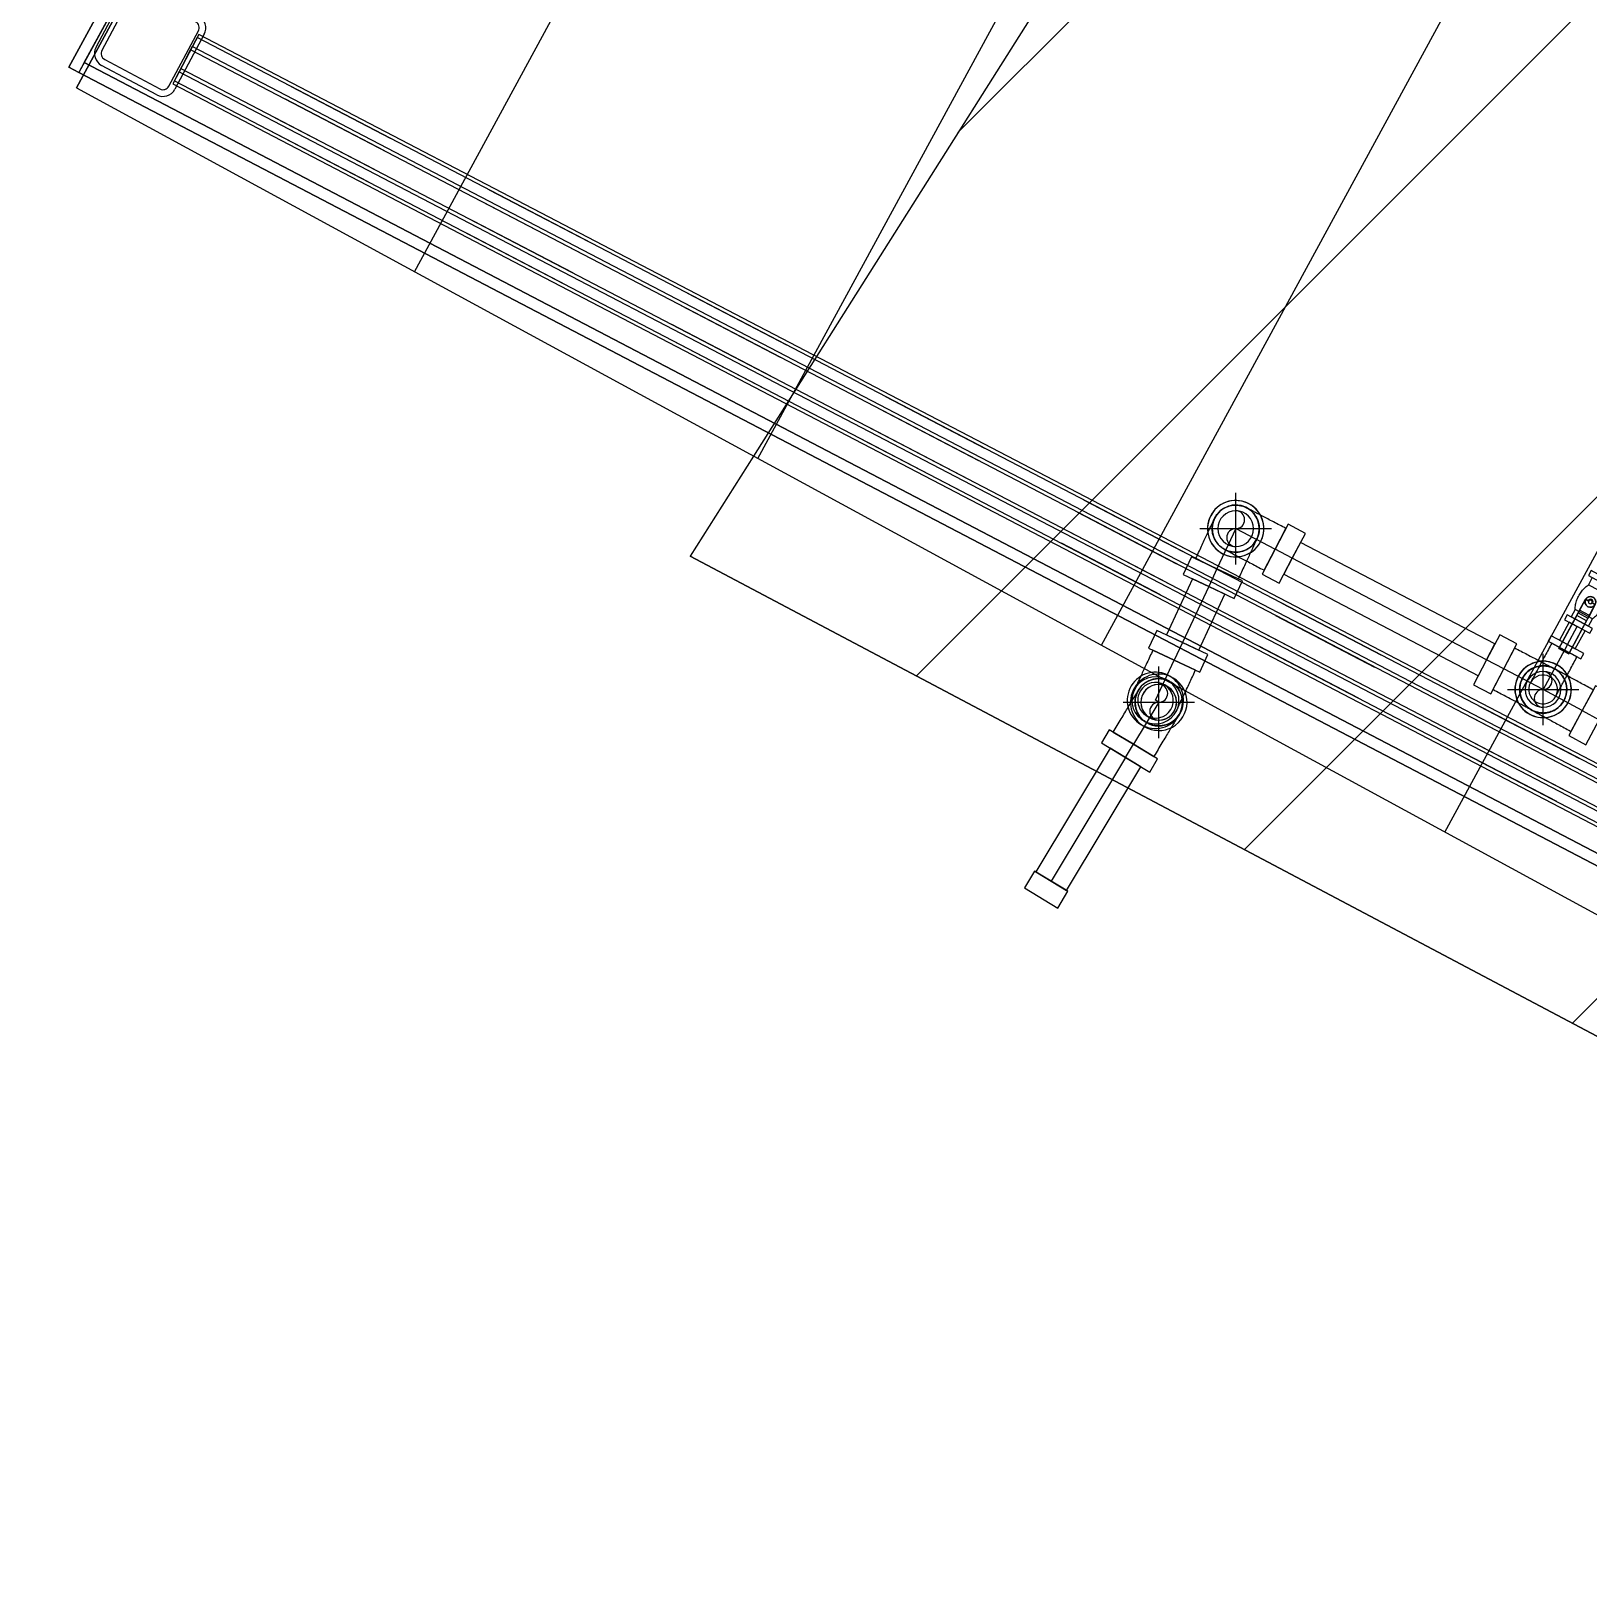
# Model space of a CAD drawing. Header units: metres. Extents: x -207 to 292, y -187 to 169.
# Drawn here: x 9.155 to 10.549, y 96.706 to 98.082 of the extents above; entities that cross this region are included whole.
import ezdxf

# ---------------------------------------------------------------- set-up
doc = ezdxf.new("R2010")
doc.units = ezdxf.units.M
doc.linetypes.add('Hidden', pattern=[0.007144, 0.004763, -0.002381])
for name, color, linetype, lineweight in [('A-FLOR', 7, 'Continuous', 9), ('A-ROOF', 7, 'Continuous', 9), ('A-ROOF-PATT', 7, 'Continuous', 9), ('I-WALL', 7, 'Continuous', 9), ('P-PIPE', 7, 'Continuous', 9), ('P-PIPE-CNTR', 7, 'Continuous', 9), ('S-BEAM', 7, 'Continuous', 9), ('S-COLS', 7, 'Continuous', 9)]:
    doc.layers.add(name, color=color, linetype=linetype, lineweight=lineweight)
doc.layers.add('PR10-ARQ-PL-001-Emplazamiento-C-1_dwg', color=7, linetype='Continuous', lineweight=9, true_color=0x767676)
doc.layers.add('TEXTO', color=5, linetype='Continuous', lineweight=9, true_color=0x0000ff)
doc.styles.add('Arial', font='arial.ttf', dxfattribs={"height": 1.792988})

# ---------------------------------------------------------------- blocks, each defined once
blk = doc.blocks.new('FCA_N_Columna de acero - 80 x 80 mm-2120032-PLANTA EMPLAZAMIENTO ACTUALIZADO')
at = {"layer": 'S-COLS'}
for p, q in [((-0.04, -0.028), (-0.04, 0.028)), ((-0.04, -0.028), (-0.04, 0.028)), ((-0.034, 0.028), (-0.034, -0.028)), ((-0.034, 0.028), (-0.034, -0.028)), ((-0.028, 0.04), (0.028, 0.04)), ((-0.028, 0.04), (0.028, 0.04)), ((0.028, 0.034), (-0.028, 0.034)), ((0.028, 0.034), (-0.028, 0.034)), ((0.034, -0.028), (0.034, 0.028)), ((0.034, -0.028), (0.034, 0.028)), ((0.04, 0.028), (0.04, -0.028)), ((0.04, 0.028), (0.04, -0.028)), ((-0.028, -0.034), (0.028, -0.034)), ((-0.028, -0.034), (0.028, -0.034)), ((0.028, -0.04), (-0.028, -0.04)), ((0.028, -0.04), (-0.028, -0.04))]:
    blk.add_line(p, q, dxfattribs=at)
for centre, radius, start, end in [((-0.028, 0.028), 0.012, 90, 180), ((-0.028, 0.028), 0.012, 90, 180), ((-0.028, 0.028), 0.006, 90, 180), ((-0.028, 0.028), 0.006, 90, 180), ((0.028, 0.028), 0.012, 360, 90), ((0.028, 0.028), 0.012, 360, 90), ((0.028, 0.028), 0.006, 360, 90), ((0.028, 0.028), 0.006, 360, 90), ((-0.028, -0.028), 0.012, 180, 270), ((-0.028, -0.028), 0.012, 180, 270), ((-0.028, -0.028), 0.006, 180, 270), ((-0.028, -0.028), 0.006, 180, 270), ((0.028, -0.028), 0.012, 270, 360), ((0.028, -0.028), 0.006, 270, 360), ((0.028, -0.028), 0.012, 270, 360), ((0.028, -0.028), 0.006, 270, 360)]:
    blk.add_arc(centre, radius, start, end, dxfattribs=at)
blk = doc.blocks.new('M_HSS Rectangular - HSS50_8X25_4X3_2-2119633-PLANTA EMPLAZAMIENTO ACTUALIZADO')
at = {"layer": 'S-BEAM'}
for p, q in [((1.1986, 0.0127), (-1.1971, 0.0127)), ((-1.1971, 0.0127), (-1.1971, 0.00634)), ((-1.1971, 0.0127), (-1.1971, 0.00634)), ((1.1986, 0.00952), (-1.1971, 0.00952)), ((-1.1971, 0.00634), (-1.1971, 0.00952)), ((-1.1971, 0.00634), (-1.1971, 0.00952)), ((-1.1971, -0.00634), (-1.1971, 0.00634)), ((-1.1971, 0.00634), (-1.1971, -0.00634)), ((-1.1971, 0.00634), (-1.1971, -0.00634)), ((-1.1971, -0.00634), (-1.1971, 0.00634)), ((-1.1971, -0.00634), (-1.1971, -0.0127)), ((-1.1971, -0.00634), (-1.1971, -0.0127)), ((-1.1971, -0.00952), (-1.1971, -0.00634)), ((-1.1971, -0.00952), (-1.1971, -0.00634)), ((-1.1971, -0.00952), (1.1986, -0.00952)), ((-1.1971, -0.0127), (1.1986, -0.0127))]:
    blk.add_line(p, q, dxfattribs=at)
at = {"layer": 'S-BEAM', "linetype": 'Hidden'}
for p, q in [((1.1986, 0.00952), (-1.1971, 0.00952)), ((1.1986, -0.00952), (-1.1971, -0.00952))]:
    blk.add_line(p, q, dxfattribs=at)
blk = doc.blocks.new('M_HSS Rectangular - 5 x 5 cm-2120840-PLANTA EMPLAZAMIENTO ACTUALIZADO')
at = {"layer": 'S-BEAM'}
for p, q in [((1.1984, 0.025), (-1.197, 0.025)), ((-1.197, 0.025), (-1.197, 0.01864)), ((-1.197, 0.025), (-1.197, 0.01864)), ((1.1984, 0.02182), (-1.197, 0.02182)), ((-1.197, 0.01864), (-1.197, 0.02182)), ((-1.197, 0.01864), (-1.197, 0.02182)), ((-1.197, -0.01864), (-1.197, 0.01864)), ((-1.197, 0.01864), (-1.197, -0.01864)), ((-1.197, 0.01864), (-1.197, -0.01864)), ((-1.197, -0.01864), (-1.197, 0.01864)), ((-1.197, -0.01864), (-1.197, -0.025)), ((-1.197, -0.01864), (-1.197, -0.025)), ((-1.197, -0.02182), (-1.197, -0.01864)), ((-1.197, -0.02182), (-1.197, -0.01864)), ((-1.197, -0.02182), (1.1984, -0.02182)), ((-1.197, -0.025), (1.1984, -0.025))]:
    blk.add_line(p, q, dxfattribs=at)
at = {"layer": 'S-BEAM', "linetype": 'Hidden'}
for p, q in [((1.1984, 0.02182), (-1.197, 0.02182)), ((1.1984, -0.02182), (-1.197, -0.02182))]:
    blk.add_line(p, q, dxfattribs=at)
blk = doc.blocks.new('Plastico - Codo - PL - Codo-V73-PLANTA EMPLAZAMIENTO ACTUALIZADO')
at = {"layer": 'P-PIPE'}
for p, q in [((10.4685, 99.5934), (10.4568, 99.5711)), ((10.4666, 99.5898), (10.4568, 99.5711)), ((10.4839, 99.5854), (10.4685, 99.5934)), ((10.4723, 99.563), (10.4839, 99.5854)), ((10.4568, 99.5711), (10.4451, 99.5487)), ((10.4568, 99.5711), (10.447, 99.5524)), ((10.4606, 99.5406), (10.4723, 99.563)), ((10.4451, 99.5487), (10.4606, 99.5406))]:
    blk.add_line(p, q, dxfattribs=at)
at = {"layer": 'P-PIPE', "flags": 128}
for points in [[(10.4666, 99.5898), (10.4652, 99.5905), (10.4637, 99.5912), (10.4623, 99.592), (10.461, 99.5927), (10.4596, 99.5934), (10.4582, 99.5941), (10.4568, 99.5948), (10.4555, 99.5955), (10.4542, 99.5962), (10.4529, 99.5969), (10.4516, 99.5976), (10.4503, 99.5982), (10.4491, 99.5989), (10.4479, 99.5995), (10.4467, 99.6001), (10.4455, 99.6007), (10.4444, 99.6013), (10.4434, 99.6019), (10.4423, 99.6024), (10.4413, 99.6029), (10.4404, 99.6034), (10.4394, 99.6039), (10.4386, 99.6044), (10.4377, 99.6048), (10.437, 99.6052), (10.4362, 99.6056), (10.4355, 99.606), (10.4349, 99.6063), (10.4343, 99.6066), (10.4338, 99.6069), (10.4333, 99.6071), (10.4329, 99.6074), (10.4325, 99.6076), (10.4322, 99.6077), (10.4319, 99.6079), (10.4317, 99.608), (10.4315, 99.6081), (10.4314, 99.6081), (10.4314, 99.6081)], [(10.4118, 99.5708), (10.4119, 99.5708), (10.412, 99.5707), (10.4121, 99.5706), (10.4123, 99.5705), (10.4125, 99.5704), (10.4129, 99.5702), (10.4132, 99.5701), (10.4136, 99.5698), (10.4141, 99.5696), (10.4146, 99.5693), (10.4152, 99.569), (10.4158, 99.5687), (10.4165, 99.5683), (10.4172, 99.568), (10.418, 99.5676), (10.4188, 99.5671), (10.4197, 99.5667), (10.4206, 99.5662), (10.4215, 99.5657), (10.4225, 99.5652), (10.4235, 99.5647), (10.4246, 99.5641), (10.4257, 99.5635), (10.4269, 99.5629), (10.428, 99.5623), (10.4292, 99.5617), (10.4304, 99.561), (10.4317, 99.5604), (10.433, 99.5597), (10.4343, 99.559), (10.4356, 99.5584), (10.4369, 99.5577), (10.4383, 99.5569), (10.4397, 99.5562), (10.4411, 99.5555), (10.4424, 99.5548), (10.4438, 99.5541), (10.4452, 99.5533), (10.4467, 99.5526), (10.447, 99.5524)]]:
    blk.add_lwpolyline(points, dxfattribs=at)
at = {"layer": 'P-PIPE'}
for radius, start, end in [(0.0252, 332.4113, 152.4113), (0.0252, 332.4113, 152.4113), (0.0211, 332.4113, 152.4113), (0.0252, 152.4113, 332.4113), (0.0252, 152.4113, 332.4113), (0.0211, 152.4113, 332.4113)]:
    blk.add_arc((10.4216, 99.5895), radius, start, end, dxfattribs=at)
blk = doc.blocks.new('Plastico - Codo - PL - Codo-V74-PLANTA EMPLAZAMIENTO ACTUALIZADO')
at = {"layer": 'P-PIPE'}
for p, q in [((10.7398, 99.4881), (10.7315, 99.4728)), ((10.762, 99.4761), (10.7398, 99.4881)), ((10.7315, 99.4728), (10.7537, 99.4607)), ((10.7352, 99.4708), (10.7537, 99.4607)), ((10.7842, 99.464), (10.762, 99.4761)), ((10.7759, 99.4487), (10.7842, 99.464)), ((10.7537, 99.4607), (10.7722, 99.4507)), ((10.7537, 99.4607), (10.7759, 99.4487))]:
    blk.add_line(p, q, dxfattribs=at)
at = {"layer": 'P-PIPE', "flags": 128}
for points in [[(10.7162, 99.4359), (10.7162, 99.4359), (10.7163, 99.436), (10.7163, 99.4362), (10.7164, 99.4364), (10.7166, 99.4366), (10.7167, 99.4369), (10.7169, 99.4373), (10.7172, 99.4377), (10.7174, 99.4381), (10.7177, 99.4387), (10.718, 99.4392), (10.7183, 99.4399), (10.7187, 99.4405), (10.7191, 99.4412), (10.7195, 99.442), (10.72, 99.4428), (10.7204, 99.4437), (10.7209, 99.4446), (10.7214, 99.4455), (10.7219, 99.4465), (10.7225, 99.4475), (10.7231, 99.4486), (10.7237, 99.4497), (10.7243, 99.4508), (10.7249, 99.4519), (10.7256, 99.4531), (10.7262, 99.4544), (10.7269, 99.4556), (10.7276, 99.4569), (10.7283, 99.4582), (10.729, 99.4595), (10.7297, 99.4608), (10.7305, 99.4621), (10.7312, 99.4635), (10.7319, 99.4649), (10.7327, 99.4662), (10.7334, 99.4676), (10.7342, 99.469), (10.735, 99.4704), (10.7352, 99.4708)], [(10.7722, 99.4507), (10.7714, 99.4493), (10.7707, 99.4479), (10.7699, 99.4465), (10.7692, 99.4451), (10.7684, 99.4437), (10.7677, 99.4424), (10.767, 99.441), (10.7662, 99.4397), (10.7655, 99.4384), (10.7648, 99.4371), (10.7641, 99.4358), (10.7634, 99.4345), (10.7628, 99.4333), (10.7621, 99.4321), (10.7615, 99.431), (10.7609, 99.4298), (10.7603, 99.4287), (10.7597, 99.4277), (10.7591, 99.4266), (10.7586, 99.4256), (10.7581, 99.4247), (10.7576, 99.4238), (10.7571, 99.4229), (10.7567, 99.4221), (10.7563, 99.4213), (10.7559, 99.4206), (10.7555, 99.4199), (10.7551, 99.4193), (10.7548, 99.4187), (10.7545, 99.4181), (10.7543, 99.4177), (10.754, 99.4172), (10.7538, 99.4169), (10.7537, 99.4165), (10.7535, 99.4163), (10.7534, 99.4161), (10.7533, 99.4159), (10.7533, 99.4158), (10.7532, 99.4158)], [(10.7247, 99.4073), (10.7239, 99.4077), (10.7232, 99.4082), (10.7225, 99.4087), (10.7218, 99.4092), (10.7212, 99.4097), (10.7205, 99.4102), (10.7199, 99.4108), (10.7193, 99.4114), (10.7188, 99.4121), (10.7182, 99.4127), (10.7177, 99.4134), (10.7172, 99.4141), (10.7168, 99.4148), (10.7164, 99.4155), (10.716, 99.4162), (10.7156, 99.417), (10.7152, 99.4178), (10.7149, 99.4186), (10.7147, 99.4194), (10.7144, 99.4202), (10.7142, 99.421), (10.714, 99.4218), (10.7139, 99.4226), (10.7138, 99.4235), (10.7137, 99.4243), (10.7137, 99.4251), (10.7136, 99.426), (10.7137, 99.4268), (10.7137, 99.4277), (10.7138, 99.4285), (10.7139, 99.4293), (10.7141, 99.4302), (10.7143, 99.431), (10.7145, 99.4318), (10.7148, 99.4326), (10.715, 99.4334), (10.7154, 99.4342), (10.7157, 99.435), (10.7161, 99.4357), (10.7162, 99.4359)], [(10.7162, 99.4359), (10.7166, 99.4366), (10.7171, 99.4374), (10.7175, 99.4381), (10.718, 99.4387), (10.7186, 99.4394), (10.7191, 99.44), (10.7197, 99.4406), (10.7203, 99.4412), (10.7209, 99.4418), (10.7216, 99.4423), (10.7223, 99.4428), (10.7229, 99.4433), (10.7236, 99.4438), (10.7244, 99.4442), (10.7251, 99.4446), (10.7259, 99.445), (10.7266, 99.4453), (10.7274, 99.4456), (10.7282, 99.4459), (10.729, 99.4461), (10.7299, 99.4464), (10.7307, 99.4465), (10.7315, 99.4467), (10.7323, 99.4468), (10.7332, 99.4469), (10.734, 99.4469), (10.7349, 99.4469), (10.7357, 99.4469), (10.7366, 99.4468), (10.7374, 99.4468), (10.7382, 99.4466), (10.7391, 99.4465), (10.7399, 99.4463), (10.7407, 99.4461), (10.7415, 99.4458), (10.7423, 99.4455), (10.7431, 99.4452), (10.7438, 99.4449), (10.7446, 99.4445), (10.7448, 99.4444)], [(10.7448, 99.4444), (10.7455, 99.4439), (10.7462, 99.4435), (10.7469, 99.443), (10.7476, 99.4425), (10.7483, 99.442), (10.7489, 99.4414), (10.7495, 99.4409), (10.7501, 99.4403), (10.7507, 99.4396), (10.7512, 99.439), (10.7517, 99.4383), (10.7522, 99.4376), (10.7527, 99.4369), (10.7531, 99.4362), (10.7535, 99.4354), (10.7539, 99.4347), (10.7542, 99.4339), (10.7545, 99.4331), (10.7548, 99.4323), (10.755, 99.4315), (10.7552, 99.4307), (10.7554, 99.4299), (10.7556, 99.4291), (10.7557, 99.4282), (10.7557, 99.4274), (10.7558, 99.4265), (10.7558, 99.4257), (10.7558, 99.4249), (10.7557, 99.424), (10.7556, 99.4232), (10.7555, 99.4223), (10.7554, 99.4215), (10.7552, 99.4207), (10.7549, 99.4199), (10.7547, 99.4191), (10.7544, 99.4183), (10.7541, 99.4175), (10.7537, 99.4167), (10.7534, 99.416), (10.7532, 99.4158)], [(10.7532, 99.4158), (10.7528, 99.415), (10.7524, 99.4143), (10.7519, 99.4136), (10.7514, 99.413), (10.7509, 99.4123), (10.7503, 99.4117), (10.7497, 99.411), (10.7491, 99.4105), (10.7485, 99.4099), (10.7479, 99.4094), (10.7472, 99.4088), (10.7465, 99.4084), (10.7458, 99.4079), (10.7451, 99.4075), (10.7443, 99.4071), (10.7436, 99.4067), (10.7428, 99.4064), (10.742, 99.4061), (10.7412, 99.4058), (10.7404, 99.4055), (10.7396, 99.4053), (10.7388, 99.4052), (10.7379, 99.405), (10.7371, 99.4049), (10.7363, 99.4048), (10.7354, 99.4048), (10.7346, 99.4048), (10.7337, 99.4048), (10.7329, 99.4048), (10.7321, 99.4049), (10.7312, 99.4051), (10.7304, 99.4052), (10.7296, 99.4054), (10.7288, 99.4056), (10.7279, 99.4059), (10.7272, 99.4062), (10.7264, 99.4065), (10.7256, 99.4068), (10.7249, 99.4072), (10.7247, 99.4073)]]:
    blk.add_lwpolyline(points, dxfattribs=at)
at = {"layer": 'P-PIPE'}
for radius, start, end in [(0.0252, 61.4765, 241.4765), (0.0252, 61.4765, 241.4765), (0.0211, 61.4765, 241.4765), (0.0252, 241.4765, 61.4765), (0.0252, 241.4765, 61.4765), (0.0211, 241.4765, 61.4765)]:
    blk.add_arc((10.7347, 99.4258), radius, start, end, dxfattribs=at)
blk = doc.blocks.new('Plastico - Codo - PL - Codo-705725-PLANTA EMPLAZAMIENTO ACTUALIZADO')
at = {"layer": 'P-PIPE'}
for p, q in [((10.0535, 99.8113), (10.0418, 99.7889)), ((10.0418, 99.7889), (10.0516, 99.8076)), ((10.069, 99.8031), (10.0535, 99.8113)), ((10.0572, 99.7808), (10.069, 99.8031)), ((10.0418, 99.7889), (10.0301, 99.7666)), ((10.032, 99.7703), (10.0418, 99.7889)), ((10.0455, 99.7585), (10.0572, 99.7808)), ((10.0301, 99.7666), (10.0455, 99.7585))]:
    blk.add_line(p, q, dxfattribs=at)
at = {"layer": 'P-PIPE', "flags": 128}
for points in [[(10.0516, 99.8076), (10.0502, 99.8083), (10.0488, 99.8091), (10.0474, 99.8098), (10.046, 99.8105), (10.0446, 99.8112), (10.0432, 99.812), (10.0419, 99.8127), (10.0405, 99.8134), (10.0392, 99.8141), (10.0379, 99.8148), (10.0366, 99.8154), (10.0354, 99.8161), (10.0341, 99.8168), (10.0329, 99.8174), (10.0318, 99.818), (10.0306, 99.8186), (10.0295, 99.8192), (10.0284, 99.8198), (10.0274, 99.8203), (10.0264, 99.8208), (10.0254, 99.8213), (10.0245, 99.8218), (10.0236, 99.8223), (10.0228, 99.8227), (10.022, 99.8231), (10.0213, 99.8235), (10.0206, 99.8239), (10.02, 99.8242), (10.0194, 99.8245), (10.0188, 99.8248), (10.0184, 99.825), (10.0179, 99.8253), (10.0176, 99.8255), (10.0172, 99.8256), (10.017, 99.8258), (10.0168, 99.8259), (10.0166, 99.826), (10.0165, 99.826), (10.0165, 99.826)], [(9.9968, 99.7887), (9.9969, 99.7887), (9.997, 99.7887), (9.9971, 99.7886), (9.9973, 99.7885), (9.9975, 99.7883), (9.9979, 99.7882), (9.9982, 99.788), (9.9986, 99.7878), (9.9991, 99.7875), (9.9996, 99.7873), (10.0002, 99.787), (10.0008, 99.7866), (10.0015, 99.7863), (10.0022, 99.7859), (10.003, 99.7855), (10.0038, 99.7851), (10.0047, 99.7846), (10.0056, 99.7841), (10.0065, 99.7836), (10.0075, 99.7831), (10.0085, 99.7826), (10.0096, 99.782), (10.0107, 99.7814), (10.0118, 99.7808), (10.013, 99.7802), (10.0142, 99.7796), (10.0154, 99.779), (10.0167, 99.7783), (10.018, 99.7776), (10.0193, 99.7769), (10.0206, 99.7762), (10.0219, 99.7755), (10.0233, 99.7748), (10.0246, 99.7741), (10.026, 99.7734), (10.0274, 99.7727), (10.0288, 99.7719), (10.0302, 99.7712), (10.0316, 99.7705), (10.032, 99.7703)]]:
    blk.add_lwpolyline(points, dxfattribs=at)
at = {"layer": 'P-PIPE'}
for radius, start, end in [(0.0252, 332.2843, 152.2843), (0.0252, 332.2843, 152.2843), (0.0211, 332.2843, 152.2843), (0.0252, 152.2843, 332.2843), (0.0252, 152.2843, 332.2843), (0.0211, 152.2843, 332.2843)]:
    blk.add_arc((10.0066, 99.8074), radius, start, end, dxfattribs=at)
blk = doc.blocks.new('M_Ball Valve - 50-150 mm - 16 mm-2176344-PLANTA EMPLAZAMIENTO ACTUALIZADO')
at = {"layer": 'P-PIPE'}
for p, q in [((-0.02, 0.0128), (-0.025, 0.0128)), ((-0.025, 0.0128), (-0.025, -0.0128)), ((-0.025, 0.0128), (-0.025, -0.0128)), ((-0.02, -0.0128), (-0.02, 0.0128)), ((-0.02, -0.0128), (-0.02, 0.0128)), ((-0.0125, 0.0088), (-0.02, 0.0088)), ((-0.02, -0.0088), (-0.02, 0.0088)), ((-0.02, -0.0088), (-0.02, 0.0088)), ((-0.0125, 0.0088), (-0.0125, -0.0088)), ((-0.0125, 0.0088), (-0.0125, -0.0088)), ((0, 0.005), (0, 0.0016)), ((0, 0.0016), (0, 0.005)), ((0, 0.005), (0.0112, 0.005)), ((0.0138, 0.005), (0, 0.005)), ((0, 0.0016), (0, 0.0024)), ((0, 0.0024), (0, 0.0016)), ((0.0112, 0.005), (0.0138, 0.005)), ((0.0112, 0.005), (0.0112, -0.005)), ((0.02, 0.0088), (0.0125, 0.0088)), ((0.0125, 0.0088), (0.0125, -0.0088)), ((0.0125, 0.0088), (0.0125, -0.0088)), ((0.0138, 0.005), (0.05, 0.005)), ((0.0165, 0.005), (0.0138, 0.005)), ((0.0138, -0.005), (0.0138, 0.005)), ((0.0138, -0.005), (0.0138, 0.005)), ((0.0165, 0.005), (0.0165, -0.005)), ((0.05, 0.005), (0.0165, 0.005)), ((0.025, 0.0128), (0.02, 0.0128)), ((0.02, 0.0128), (0.02, -0.0128)), ((0.02, 0.0128), (0.02, -0.0128)), ((0.02, 0.0088), (0.02, -0.0088)), ((0.02, 0.0088), (0.02, -0.0088)), ((0.025, -0.0128), (0.025, 0.0128)), ((0.025, -0.0128), (0.025, 0.0128)), ((0.05, 0.005), (0.05, -0.005)), ((0.05, -0.005), (0.05, 0.005)), ((-0.025, -0.0128), (-0.02, -0.0128)), ((-0.02, -0.0088), (-0.0125, -0.0088)), ((0, -0.0024), (0, -0.0016)), ((0, -0.0016), (0, -0.0024)), ((0, -0.005), (0, -0.0016)), ((0, -0.0016), (0, -0.005)), ((0, -0.005), (0.0138, -0.005)), ((0.0112, -0.005), (0, -0.005)), ((0.0138, -0.005), (0.0112, -0.005)), ((0.0125, -0.0088), (0.02, -0.0088)), ((0.0138, -0.005), (0.0165, -0.005)), ((0.05, -0.005), (0.0138, -0.005)), ((0.0165, -0.005), (0.05, -0.005)), ((0.02, -0.0128), (0.025, -0.0128))]:
    blk.add_line(p, q, dxfattribs=at)
at = {"layer": 'P-PIPE', "flags": 128}
for points in [[(-0.0125, 0.0088), (-0.0115, 0.0093), (-0.0105, 0.0097), (-0.0094, 0.0101), (-0.0083, 0.0105), (-0.0073, 0.0108), (-0.0062, 0.0111), (-0.0051, 0.0113), (-0.004, 0.0115), (-0.0029, 0.0116), (-0.0018, 0.0117), (-0.0006, 0.0117), (0.0005, 0.0117), (0.0016, 0.0117), (0.0027, 0.0116), (0.0038, 0.0115), (0.0049, 0.0113), (0.006, 0.0111), (0.0071, 0.0108), (0.0082, 0.0105), (0.0093, 0.0102), (0.0103, 0.0098), (0.0113, 0.0093), (0.0124, 0.0089), (0.0125, 0.0088)], [(0.0125, -0.0088), (0.0115, -0.0093), (0.0105, -0.0097), (0.0094, -0.0101), (0.0083, -0.0105), (0.0073, -0.0108), (0.0062, -0.0111), (0.0051, -0.0113), (0.004, -0.0115), (0.0029, -0.0116), (0.0018, -0.0117), (0.0006, -0.0117), (-0.0005, -0.0117), (-0.0016, -0.0117), (-0.0027, -0.0116), (-0.0038, -0.0115), (-0.0049, -0.0113), (-0.006, -0.0111), (-0.0071, -0.0108), (-0.0082, -0.0105), (-0.0093, -0.0102), (-0.0103, -0.0098), (-0.0113, -0.0093), (-0.0124, -0.0089), (-0.0125, -0.0088)]]:
    blk.add_lwpolyline(points, dxfattribs=at)
at = {"layer": 'P-PIPE'}
for radius, start, end in [(0.0048, 360, 180), (0.0024, 90, 180), (0.0024, 90, 180), (0.0016, 0, 180), (0.0016, 360, 180), (0.0016, 90, 180), (0.0016, 90, 180), (0.0016, 0, 90), (0.0016, 360, 90), (0.0048, 180, 360), (0.0024, 180, 270), (0.0024, 180, 270), (0.0016, 180, 360), (0.0016, 180, 360), (0.0016, 180, 270), (0.0016, 180, 270), (0.0016, 270, 0), (0.0016, 270, 360)]:
    blk.add_arc((0, 0), radius, start, end, dxfattribs=at)
for points in [[(-0.0048, 0), (-0.0048, 0.0003), (-0.0048, 0.0008), (-0.0045, 0.0017), (-0.0042, 0.0023), (-0.0039, 0.0028), (-0.0037, 0.0031), (-0.0034, 0.0034), (-0.0031, 0.0037), (-0.0028, 0.0039), (-0.0024, 0.0042), (-0.002, 0.0044), (-0.0016, 0.0045), (-0.0012, 0.0046), (-0.0007, 0.0048), (0, 0.0048), (0.0007, 0.0048), (0.0012, 0.0046), (0.0016, 0.0045), (0.002, 0.0044), (0.0024, 0.0042), (0.0028, 0.0039), (0.0031, 0.0037), (0.0034, 0.0034), (0.0037, 0.0031), (0.0039, 0.0028), (0.0042, 0.0023), (0.0045, 0.0017), (0.0048, 0.0008), (0.0048, 0.0003), (0.0048, 0)], [(0.0048, 0), (0.0048, -0.0003), (0.0048, -0.0008), (0.0045, -0.0017), (0.0042, -0.0023), (0.0039, -0.0028), (0.0037, -0.0031), (0.0034, -0.0034), (0.0031, -0.0037), (0.0028, -0.0039), (0.0024, -0.0042), (0.002, -0.0044), (0.0016, -0.0045), (0.0012, -0.0046), (0.0007, -0.0048), (0, -0.0048), (-0.0007, -0.0048), (-0.0012, -0.0046), (-0.0016, -0.0045), (-0.002, -0.0044), (-0.0024, -0.0042), (-0.0028, -0.0039), (-0.0031, -0.0037), (-0.0034, -0.0034), (-0.0037, -0.0031), (-0.0039, -0.0028), (-0.0042, -0.0023), (-0.0045, -0.0017), (-0.0048, -0.0008), (-0.0048, -0.0003), (-0.0048, 0)]]:
    blk.add_open_spline(points, degree=3, knots=[-1, -1, -1, -1, -0.944444, -0.888889, -0.833333, -0.805556, -0.777778, -0.75, -0.722222, -0.694444, -0.666667, -0.638889, -0.611111, -0.583333, -0.555556, -0.5, -0.444444, -0.416667, -0.388889, -0.361111, -0.333333, -0.305556, -0.277778, -0.25, -0.222222, -0.194444, -0.166667, -0.111111, -0.055556, 0, 0, 0, 0], dxfattribs=at)
blk = doc.blocks.new('M_Cap - Generic - Standard-2176690-PLANTA EMPLAZAMIENTO ACTUALIZADO')
at = {"layer": 'P-PIPE'}
for p, q in [((0.0175, 0.0175), (0, 0.0175)), ((0, 0.0175), (0, -0.0175)), ((0, 0.0175), (0, -0.0175)), ((0.0175, -0.0175), (0.0175, 0.0175)), ((0.0175, -0.0175), (0.0175, 0.0175)), ((0, -0.0175), (0.0175, -0.0175))]:
    blk.add_line(p, q, dxfattribs=at)
blk = doc.blocks.new('YADRAN_LASQUEMAS_ARQ_MO_006_E02_rvt-1-PLANTA EMPLAZAMIENTO ACTUALIZADO')
at = {"layer": 'A-ROOF-PATT', "true_color": 0x008040}
h = blk.add_hatch(dxfattribs=at)
h.set_pattern_fill('FP_66', color=116, style=0, pattern_type=2)
h.set_pattern_definition([(241.477, (-33.576, 19.343), (0.3075189, -0.167129), [])])
h.paths.add_polyline_path([(13.5961, 95.6397), (14.8063, 97.8664), (10.4058, 100.2581), (9.1956, 98.0313)])
at = {"layer": 'A-FLOR'}
for p, q in [((9.2027, 98.054), (10.2933, 100.0608)), ((10.2933, 100.0608), (9.2027, 98.054)), ((13.6141, 95.7489), (9.2027, 98.054)), ((9.2027, 98.054), (13.6141, 95.7489))]:
    blk.add_line(p, q, dxfattribs=at)
at = {"layer": 'A-ROOF'}
for p, q in [((10.4058, 100.2581), (9.1956, 98.0313)), ((9.1956, 98.0313), (10.4058, 100.2581)), ((9.1956, 98.0313), (13.5961, 95.6397)), ((9.1956, 98.0313), (13.5961, 95.6397))]:
    blk.add_line(p, q, dxfattribs=at)
at = {"layer": 'I-WALL'}
for p, q in [((9.189, 98.0499), (10.2892, 100.0742)), ((10.2892, 100.0742), (9.189, 98.0499)), ((10.2981, 100.0696), (9.1979, 98.0452)), ((9.2027, 98.054), (10.2933, 100.0608)), ((9.189, 98.0499), (9.1979, 98.0452)), ((9.1979, 98.0452), (9.189, 98.0499)), ((9.2027, 98.054), (9.1979, 98.0452)), ((13.6182, 95.7355), (9.1979, 98.0452)), ((9.1979, 98.0452), (13.6182, 95.7355)), ((13.6141, 95.7489), (9.2027, 98.054)), ((9.2027, 98.054), (13.6229, 95.7443))]:
    blk.add_line(p, q, dxfattribs=at)
at = {"layer": 'P-PIPE'}
for p, q in [((10.2915, 97.6246), (10.2841, 97.6104)), ((10.2915, 97.6246), (10.2841, 97.6104)), ((10.4655, 97.5337), (10.2915, 97.6246)), ((10.2841, 97.6104), (10.2767, 97.5962)), ((10.2841, 97.6104), (10.2767, 97.5962)), ((10.2767, 97.5962), (10.4507, 97.5053)), ((10.1948, 97.5919), (10.1714, 97.5418)), ((10.2093, 97.5851), (10.1948, 97.5919)), ((10.2093, 97.5851), (10.1948, 97.5919)), ((10.2238, 97.5783), (10.2093, 97.5851)), ((10.2238, 97.5783), (10.2093, 97.5851)), ((10.2004, 97.5283), (10.2238, 97.5783)), ((10.1714, 97.5418), (10.1859, 97.5351)), ((10.1714, 97.5418), (10.1859, 97.5351)), ((10.5158, 97.5411), (10.5131, 97.5362)), ((10.5304, 97.5332), (10.5158, 97.5411)), ((10.5321, 97.5531), (10.5234, 97.537)), ((10.5391, 97.5493), (10.5321, 97.5531)), ((10.5391, 97.5493), (10.5321, 97.5531)), ((10.5375, 97.5294), (10.5462, 97.5455)), ((10.5462, 97.5455), (10.5391, 97.5493)), ((10.5462, 97.5455), (10.5391, 97.5493)), ((10.1859, 97.5351), (10.2004, 97.5283)), ((10.1859, 97.5351), (10.2004, 97.5283)), ((10.4581, 97.5195), (10.4655, 97.5337)), ((10.4581, 97.5195), (10.4655, 97.5337)), ((10.5131, 97.5362), (10.5278, 97.5283)), ((10.5278, 97.5283), (10.5165, 97.5344)), ((10.5234, 97.537), (10.5304, 97.5332)), ((10.5234, 97.537), (10.5304, 97.5332)), ((10.5278, 97.5283), (10.5424, 97.5204)), ((10.5391, 97.5222), (10.5278, 97.5283)), ((10.5451, 97.5253), (10.5304, 97.5332)), ((10.5304, 97.5332), (10.5375, 97.5294)), ((10.5304, 97.5332), (10.5375, 97.5294)), ((10.4507, 97.5053), (10.4581, 97.5195)), ((10.4507, 97.5053), (10.4581, 97.5195)), ((10.5424, 97.5204), (10.5451, 97.5253)), ((10.1728, 97.4952), (10.1699, 97.497)), ((10.1203, 97.4569), (10.1132, 97.4451)), ((10.1419, 97.4439), (10.1203, 97.4569)), ((10.1534, 97.4696), (10.1563, 97.4678)), ((10.1132, 97.4451), (10.1349, 97.4321)), ((10.1238, 97.4548), (10.1419, 97.4439)), ((10.1636, 97.4308), (10.1419, 97.4439)), ((10.1419, 97.4439), (10.1601, 97.4329)), ((10.1212, 97.4404), (10.0546, 97.3297)), ((10.1349, 97.4321), (10.1212, 97.4404)), ((10.1349, 97.4321), (10.1212, 97.4404)), ((10.1486, 97.4239), (10.1349, 97.4321)), ((10.1486, 97.4239), (10.1349, 97.4321)), ((10.1349, 97.4321), (10.1565, 97.4191)), ((10.1565, 97.4191), (10.1636, 97.4308)), ((10.082, 97.3132), (10.1486, 97.4239)), ((10.0546, 97.3297), (10.0683, 97.3214)), ((10.0546, 97.3297), (10.0683, 97.3214)), ((10.0683, 97.3214), (10.082, 97.3132)), ((10.0683, 97.3214), (10.082, 97.3132))]:
    blk.add_line(p, q, dxfattribs=at)
at = {"layer": 'P-PIPE', "flags": 128}
for points in [[(10.5165, 97.5344), (10.5157, 97.533), (10.5149, 97.5316), (10.5142, 97.5302), (10.5134, 97.5288), (10.5127, 97.5274), (10.5119, 97.526), (10.5112, 97.5247), (10.5105, 97.5233), (10.5097, 97.522), (10.509, 97.5207), (10.5083, 97.5194), (10.5077, 97.5181), (10.507, 97.5169), (10.5063, 97.5157), (10.5057, 97.5145), (10.5051, 97.5133), (10.5045, 97.5122), (10.5039, 97.5111), (10.5033, 97.5101), (10.5028, 97.5091), (10.5023, 97.5081), (10.5018, 97.5072), (10.5013, 97.5063), (10.5009, 97.5055), (10.5004, 97.5047), (10.5, 97.504), (10.4997, 97.5033), (10.4993, 97.5027), (10.499, 97.5021), (10.4987, 97.5015), (10.4984, 97.501), (10.4982, 97.5006), (10.498, 97.5002), (10.4978, 97.4999), (10.4977, 97.4996), (10.4976, 97.4994), (10.4975, 97.4993), (10.4974, 97.4992), (10.4974, 97.4991)], [(10.5201, 97.4869), (10.5201, 97.4869), (10.5201, 97.487), (10.5202, 97.4872), (10.5203, 97.4874), (10.5204, 97.4876), (10.5206, 97.4879), (10.5208, 97.4883), (10.521, 97.4887), (10.5213, 97.4892), (10.5216, 97.4897), (10.5219, 97.4903), (10.5222, 97.4909), (10.5226, 97.4916), (10.523, 97.4923), (10.5234, 97.4931), (10.5238, 97.4939), (10.5243, 97.4948), (10.5248, 97.4957), (10.5253, 97.4966), (10.5258, 97.4976), (10.5264, 97.4986), (10.527, 97.4997), (10.5276, 97.5008), (10.5282, 97.502), (10.5288, 97.5031), (10.5295, 97.5043), (10.5301, 97.5056), (10.5308, 97.5068), (10.5315, 97.5081), (10.5322, 97.5094), (10.5329, 97.5107), (10.5336, 97.5121), (10.5344, 97.5134), (10.5351, 97.5148), (10.5359, 97.5162), (10.5366, 97.5176), (10.5374, 97.519), (10.5381, 97.5204), (10.5389, 97.5218), (10.5391, 97.5222)], [(10.1464, 97.4924), (10.1469, 97.4932), (10.1474, 97.4939), (10.1479, 97.4945), (10.1484, 97.4952), (10.149, 97.4958), (10.1496, 97.4964), (10.1502, 97.497), (10.1508, 97.4976), (10.1514, 97.4981), (10.1521, 97.4986), (10.1528, 97.4991), (10.1535, 97.4996), (10.1543, 97.5), (10.155, 97.5004), (10.1558, 97.5008), (10.1566, 97.5011), (10.1573, 97.5014), (10.1581, 97.5017), (10.159, 97.5019), (10.1598, 97.5022), (10.1606, 97.5023), (10.1614, 97.5025), (10.1623, 97.5026), (10.1631, 97.5027), (10.164, 97.5027), (10.1648, 97.5027), (10.1657, 97.5027), (10.1665, 97.5026), (10.1674, 97.5025), (10.1682, 97.5024), (10.169, 97.5022), (10.1699, 97.502), (10.1707, 97.5018), (10.1715, 97.5016), (10.1723, 97.5013), (10.1731, 97.5009), (10.1738, 97.5006), (10.1746, 97.5002), (10.1753, 97.4998), (10.1755, 97.4997)], [(10.1755, 97.4997), (10.1762, 97.4992), (10.1769, 97.4987), (10.1776, 97.4982), (10.1783, 97.4977), (10.1789, 97.4971), (10.1795, 97.4966), (10.1801, 97.496), (10.1807, 97.4953), (10.1812, 97.4947), (10.1817, 97.494), (10.1822, 97.4933), (10.1827, 97.4926), (10.1831, 97.4918), (10.1835, 97.4911), (10.1839, 97.4903), (10.1842, 97.4896), (10.1845, 97.4888), (10.1848, 97.488), (10.185, 97.4872), (10.1852, 97.4863), (10.1854, 97.4855), (10.1855, 97.4847), (10.1857, 97.4838), (10.1857, 97.483), (10.1858, 97.4821), (10.1858, 97.4813), (10.1858, 97.4804), (10.1857, 97.4796), (10.1856, 97.4788), (10.1855, 97.4779), (10.1853, 97.4771), (10.1851, 97.4763), (10.1849, 97.4754), (10.1846, 97.4746), (10.1843, 97.4738), (10.184, 97.4731), (10.1837, 97.4723), (10.1833, 97.4715), (10.1829, 97.4708), (10.1828, 97.4706)], [(10.1238, 97.4548), (10.1247, 97.4563), (10.1256, 97.4578), (10.1265, 97.4593), (10.1274, 97.4608), (10.1283, 97.4623), (10.1292, 97.4637), (10.13, 97.4652), (10.1309, 97.4666), (10.1318, 97.468), (10.1326, 97.4694), (10.1334, 97.4708), (10.1342, 97.4722), (10.135, 97.4735), (10.1358, 97.4748), (10.1366, 97.476), (10.1373, 97.4773), (10.138, 97.4785), (10.1387, 97.4796), (10.1394, 97.4807), (10.14, 97.4818), (10.1407, 97.4828), (10.1412, 97.4838), (10.1418, 97.4847), (10.1423, 97.4856), (10.1428, 97.4865), (10.1433, 97.4873), (10.1438, 97.488), (10.1442, 97.4887), (10.1446, 97.4893), (10.1449, 97.4899), (10.1452, 97.4904), (10.1455, 97.4909), (10.1457, 97.4913), (10.1459, 97.4916), (10.1461, 97.4919), (10.1462, 97.4921), (10.1463, 97.4923), (10.1464, 97.4924), (10.1464, 97.4924)], [(10.1537, 97.4634), (10.153, 97.4638), (10.1523, 97.4643), (10.1516, 97.4648), (10.1509, 97.4653), (10.1503, 97.4659), (10.1497, 97.4665), (10.1491, 97.4671), (10.1485, 97.4677), (10.148, 97.4684), (10.1475, 97.469), (10.147, 97.4697), (10.1465, 97.4705), (10.1461, 97.4712), (10.1457, 97.4719), (10.1453, 97.4727), (10.145, 97.4735), (10.1447, 97.4743), (10.1444, 97.4751), (10.1442, 97.4759), (10.144, 97.4767), (10.1438, 97.4775), (10.1436, 97.4784), (10.1435, 97.4792), (10.1435, 97.4801), (10.1434, 97.4809), (10.1434, 97.4817), (10.1434, 97.4826), (10.1435, 97.4834), (10.1436, 97.4843), (10.1437, 97.4851), (10.1439, 97.4859), (10.1441, 97.4868), (10.1443, 97.4876), (10.1446, 97.4884), (10.1448, 97.4892), (10.1452, 97.49), (10.1455, 97.4907), (10.1459, 97.4915), (10.1463, 97.4922), (10.1464, 97.4924)], [(10.1828, 97.4706), (10.1823, 97.4699), (10.1818, 97.4692), (10.1813, 97.4685), (10.1808, 97.4678), (10.1802, 97.4672), (10.1796, 97.4666), (10.179, 97.466), (10.1784, 97.4654), (10.1777, 97.4649), (10.1771, 97.4644), (10.1764, 97.4639), (10.1757, 97.4634), (10.1749, 97.463), (10.1742, 97.4626), (10.1734, 97.4623), (10.1726, 97.4619), (10.1718, 97.4616), (10.171, 97.4613), (10.1702, 97.4611), (10.1694, 97.4609), (10.1686, 97.4607), (10.1677, 97.4606), (10.1669, 97.4605), (10.1661, 97.4604), (10.1652, 97.4603), (10.1644, 97.4603), (10.1635, 97.4604), (10.1627, 97.4604), (10.1618, 97.4605), (10.161, 97.4606), (10.1602, 97.4608), (10.1593, 97.461), (10.1585, 97.4612), (10.1577, 97.4615), (10.1569, 97.4618), (10.1561, 97.4621), (10.1554, 97.4624), (10.1546, 97.4628), (10.1539, 97.4632), (10.1537, 97.4634)], [(10.1828, 97.4706), (10.1827, 97.4706), (10.1827, 97.4705), (10.1826, 97.4703), (10.1825, 97.4701), (10.1823, 97.4698), (10.1821, 97.4695), (10.1819, 97.4691), (10.1816, 97.4687), (10.1813, 97.4682), (10.181, 97.4676), (10.1806, 97.467), (10.1802, 97.4663), (10.1798, 97.4656), (10.1793, 97.4648), (10.1788, 97.464), (10.1783, 97.4631), (10.1777, 97.4622), (10.1771, 97.4613), (10.1765, 97.4602), (10.1759, 97.4592), (10.1752, 97.4581), (10.1745, 97.4569), (10.1738, 97.4558), (10.1731, 97.4545), (10.1723, 97.4533), (10.1716, 97.452), (10.1708, 97.4507), (10.17, 97.4493), (10.1691, 97.448), (10.1683, 97.4466), (10.1675, 97.4452), (10.1666, 97.4437), (10.1657, 97.4423), (10.1648, 97.4408), (10.164, 97.4393), (10.1631, 97.4379), (10.1622, 97.4364), (10.1613, 97.4349), (10.1603, 97.4333), (10.1601, 97.4329)]]:
    blk.add_lwpolyline(points, dxfattribs=at)
at = {"layer": 'P-PIPE', "color": 96, "true_color": 0x007f00}
for centre, radius, start, end in [((10.2335, 97.6369), 0.016, 0, 180), ((10.2335, 97.6449), 0.008, 270, 90), ((10.2335, 97.6369), 0.016, 180, 0), ((10.2335, 97.6289), 0.008, 90, 270), ((10.5087, 97.493), 0.016, 0, 180), ((10.5087, 97.501), 0.008, 270, 90), ((10.1646, 97.4815), 0.016, 0, 180), ((10.1646, 97.4895), 0.008, 270, 90), ((10.5087, 97.493), 0.016, 180, 0), ((10.5087, 97.485), 0.008, 90, 270), ((10.1646, 97.4815), 0.016, 180, 0), ((10.1646, 97.4735), 0.008, 90, 270)]:
    blk.add_arc(centre, radius, start, end, dxfattribs=at)
at = {"layer": 'P-PIPE'}
for centre, radius, start, end in [((10.5087, 97.493), 0.0253, 61.6481, 241.6481), ((10.5087, 97.493), 0.0253, 61.6481, 241.6481), ((10.5087, 97.493), 0.0253, 61.6481, 241.6481), ((10.5087, 97.493), 0.0253, 61.6481, 241.6481), ((10.5087, 97.493), 0.0212, 61.6481, 241.6481), ((10.5087, 97.493), 0.0212, 61.6481, 241.6481), ((10.5087, 97.493), 0.0253, 241.6481, 61.6481), ((10.5087, 97.493), 0.0253, 241.6481, 61.6481), ((10.5087, 97.493), 0.0253, 241.6481, 61.6481), ((10.5087, 97.493), 0.0253, 241.6481, 61.6481), ((10.1646, 97.4815), 0.0253, 58.9744, 238.9744), ((10.1646, 97.4815), 0.0253, 58.9744, 238.9744), ((10.1646, 97.4815), 0.0253, 58.9744, 238.9744), ((10.1646, 97.4815), 0.0253, 58.9744, 238.9744), ((10.1646, 97.4815), 0.0212, 58.9744, 238.9744), ((10.1646, 97.4815), 0.0212, 58.9744, 238.9744), ((10.1646, 97.4815), 0.0212, 58.9744, 238.9744), ((10.1646, 97.4815), 0.0253, 238.9744, 58.9744), ((10.1646, 97.4815), 0.0253, 238.9744, 58.9744), ((10.1646, 97.4815), 0.0253, 238.9744, 58.9744), ((10.1646, 97.4815), 0.0253, 238.9744, 58.9744), ((10.1646, 97.4815), 0.0212, 238.9744, 58.9744), ((10.1646, 97.4815), 0.0212, 238.9744, 58.9744), ((10.1646, 97.4815), 0.0212, 238.9744, 58.9744), ((10.5087, 97.493), 0.0129, 61.6481, 241.6481), ((10.5087, 97.493), 0.0212, 241.6481, 61.6481), ((10.5087, 97.493), 0.0212, 241.6481, 61.6481), ((10.5087, 97.493), 0.0129, 241.6481, 61.6481)]:
    blk.add_arc(centre, radius, start, end, dxfattribs=at)
for centre, start_param, end_param in [((10.1617, 97.4833), 0, 1.570796), ((10.1646, 97.4815), 0, 1.570796), ((10.1617, 97.4833), 1.570796, 3.141593), ((10.1646, 97.4815), 1.570796, 3.141593), ((10.1617, 97.4833), 4.712389, 6.283185), ((10.1646, 97.4815), 4.712389, 6.283185), ((10.1617, 97.4833), 3.141593, 4.712389), ((10.1646, 97.4815), 3.141593, 4.712389)]:
    blk.add_ellipse(centre, major_axis=(0.0082, 0.0137), ratio=0.999857, start_param=start_param, end_param=end_param, dxfattribs=at)
at = {"layer": 'P-PIPE-CNTR'}
for p, q in [((10.2335, 97.6049), (10.2335, 97.6689)), ((10.2015, 97.6369), (10.2655, 97.6369)), ((10.2335, 97.6369), (10.2167, 97.6009)), ((10.2335, 97.6369), (10.2687, 97.6185)), ((10.2841, 97.6104), (10.2687, 97.6185)), ((10.4581, 97.5195), (10.2841, 97.6104)), ((10.4581, 97.5195), (10.2841, 97.6104)), ((10.2167, 97.6009), (10.2093, 97.5851)), ((10.2093, 97.5851), (10.1859, 97.5351)), ((10.2093, 97.5851), (10.1859, 97.5351)), ((10.5304, 97.5332), (10.5391, 97.5493)), ((10.1859, 97.5351), (10.1785, 97.5192)), ((10.5278, 97.5283), (10.5087, 97.493)), ((10.5304, 97.5332), (10.5278, 97.5283)), ((10.1617, 97.4833), (10.1785, 97.5192)), ((10.1646, 97.4495), (10.1646, 97.5135)), ((10.4736, 97.5114), (10.4581, 97.5195)), ((10.5087, 97.461), (10.5087, 97.525)), ((10.5087, 97.461), (10.5087, 97.525)), ((10.5087, 97.493), (10.4736, 97.5114)), ((10.4767, 97.493), (10.5407, 97.493)), ((10.4767, 97.493), (10.5407, 97.493)), ((10.5436, 97.4741), (10.5087, 97.493)), ((10.1326, 97.4815), (10.1966, 97.4815)), ((10.1646, 97.4815), (10.1419, 97.4439)), ((10.1646, 97.4815), (10.1617, 97.4833)), ((10.5436, 97.4741), (10.559, 97.4657)), ((10.1349, 97.4321), (10.1419, 97.4439)), ((10.1349, 97.4321), (10.0683, 97.3214)), ((10.1349, 97.4321), (10.0683, 97.3214))]:
    blk.add_line(p, q, dxfattribs=at)
at = {"layer": 'P-PIPE', "lineweight": 9}
for name, p, rotation in [('Plastico - Codo - PL - Codo-V74-PLANTA EMPLAZAMIENTO ACTUALIZADO', (14.9452, 197.5295), 183.4616886820321), ('Plastico - Codo - PL - Codo-705725-PLANTA EMPLAZAMIENTO ACTUALIZADO', (0.4481, -2.1925), 0.1269892443303121), ('M_Ball Valve - 50-150 mm - 16 mm-2176344-PLANTA EMPLAZAMIENTO ACTUALIZADO', (10.551, 97.5713), 241.6480919966647), ('Plastico - Codo - PL - Codo-705725-PLANTA EMPLAZAMIENTO ACTUALIZADO', (110.3253, 92.1087), 92.65389771083794), ('Plastico - Codo - PL - Codo-V74-PLANTA EMPLAZAMIENTO ACTUALIZADO', (110.0965, 88.3818), 90.93478021552933), ('Plastico - Codo - PL - Codo-V73-PLANTA EMPLAZAMIENTO ACTUALIZADO', (-1.5362, -1.9132), 359.0652197844732), ('M_Cap - Generic - Standard-2176690-PLANTA EMPLAZAMIENTO ACTUALIZADO', (10.0683, 97.3214), 238.9744175744162)]:
    blk.add_blockref(name, p, dxfattribs=dict(at, rotation=rotation))
at = {"layer": 'S-BEAM', "lineweight": 9, "rotation": 332.4677873099963}
for name in ['M_HSS Rectangular - 5 x 5 cm-2120840-PLANTA EMPLAZAMIENTO ACTUALIZADO', 'M_HSS Rectangular - HSS50_8X25_4X3_2-2119633-PLANTA EMPLAZAMIENTO ACTUALIZADO']:
    blk.add_blockref(name, (10.355, 97.5037), dxfattribs=at)
at = {"layer": 'S-COLS', "lineweight": 9, "rotation": 61.89158428404552}
blk.add_blockref('FCA_N_Columna de acero - 80 x 80 mm-2120032-PLANTA EMPLAZAMIENTO ACTUALIZADO', (9.2617, 98.0736), dxfattribs=at)
blk = doc.blocks.new('PR10-ARQ-PL-001-Emplazamiento-C-1_dwg-674643-PLANTA EMPLAZAMIENTO ACTUALIZADO')
at = {"lineweight": 9, "true_color": 0x0000ff}
h = blk.add_hatch(dxfattribs=at)
h.set_pattern_fill('FP_4', color=5, style=0, pattern_type=2)
h.set_pattern_definition([(45, (0, 0), (-0.2245064, 0.2245064), [])])
h.paths.add_polyline_path([(14.752, 94.9625), (16.0509, 97.4952), (11.1803, 99.8818), (9.7452, 97.6124), (13.5685, 95.5889)])
at = {"lineweight": 9}
for p, q in [((11.1593, 99.8485), (9.8018, 97.7019)), ((9.8018, 97.7019), (9.7452, 97.6124))]:
    blk.add_line(p, q, dxfattribs=at)
at = {"lineweight": 9, "flags": 128}
blk.add_lwpolyline([(11.1803, 99.8818), (16.0509, 97.4952), (14.752, 94.9625), (9.7452, 97.6124), (14.752, 94.9625), (16.0509, 97.4952), (11.1803, 99.8818), (11.1593, 99.8485)], dxfattribs=at)
at = {"layer": 'TEXTO', "insert": (5.4403, 98.0661), "char_height": 1.792988, "width": 24.696574, "attachment_point": 1, "rotation": 331.3172, "line_spacing_factor": 0.941778, "style": 'Arial'}
blk.add_mtext('REJA LIMITE ZONA', dxfattribs=at)

msp = doc.modelspace()

# ---------------------------------------------------------------- block references
at = {"lineweight": 5}
msp.add_blockref('YADRAN_LASQUEMAS_ARQ_MO_006_E02_rvt-1-PLANTA EMPLAZAMIENTO ACTUALIZADO', (0, 0), dxfattribs=at)
at = {"layer": 'PR10-ARQ-PL-001-Emplazamiento-C-1_dwg', "color": 7}
msp.add_blockref('PR10-ARQ-PL-001-Emplazamiento-C-1_dwg-674643-PLANTA EMPLAZAMIENTO ACTUALIZADO', (0, 0), dxfattribs=at)

doc.saveas('drawing.dxf')
